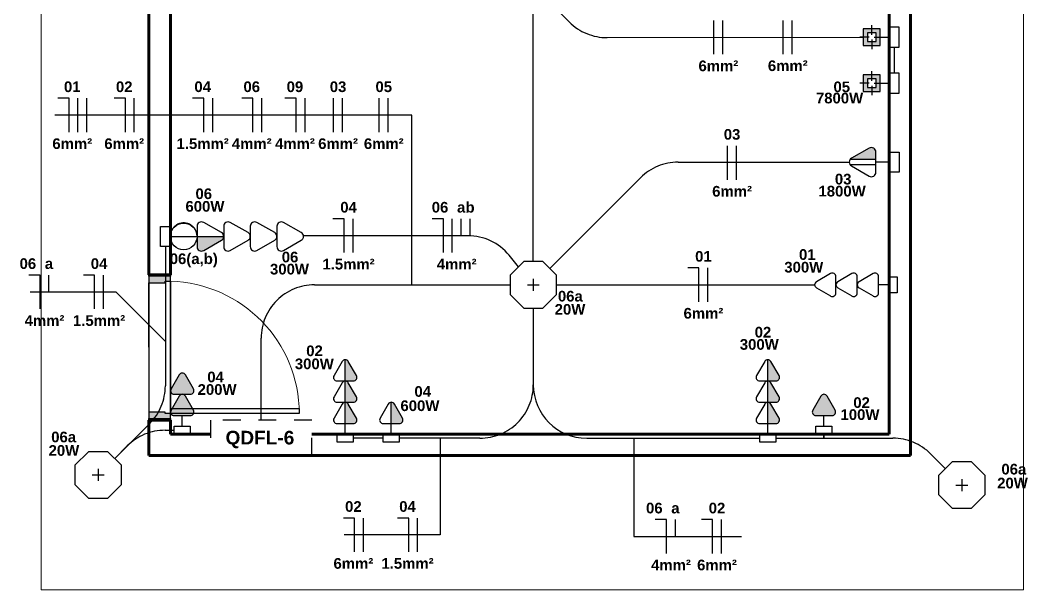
# Model space of a CAD drawing. Extents: x 1450 to 1868, y 82 to 351.
# Drawn here: x 1633.44 to 1639.1, y 118.55 to 121.75 of the extents above; entities that cross this region are included whole.
import ezdxf
from ezdxf.enums import TextEntityAlignment as Align

# ---------------------------------------------------------------- set-up
doc = ezdxf.new("R2010")
doc.units = 0
doc.header["$LTSCALE"] = 0.5
doc.linetypes.add('CONTORNO_QUADRO_T', pattern=[0.35, 0.2, -0.15])
doc.linetypes.add('ELETRODUTO_TETO', pattern=[1000, 1000, 0])
doc.layers.get('0').update_dxf_attribs({"linetype": 'CONTINUOUS'})
for name, color, linetype, lineweight in [('A-DOOR', 31, 'CONTINUOUS', 25), ('A-DOOR-FRAM', 31, 'CONTINUOUS', 9), ('A-FLOR', 192, 'CONTINUOUS', 9), ('A-WALL', 113, 'CONTINUOUS', 30)]:
    doc.layers.add(name, color=color, linetype=linetype, lineweight=lineweight)
for name, color, linetype in [('DIAGRAMAS_CONTORNO', 2, 'CONTINUOUS'), ('ELETRODUTO', 7, 'CONTINUOUS'), ('ELETRODUTO_TETO', 2, 'CONTINUOUS'), ('FIACAO', 7, 'CONTINUOUS'), ('Iluminação', 7, 'CONTINUOUS'), ('INDICACAO_BIT_FIACAO', 7, 'CONTINUOUS'), ('INDICACAO_CIRCUITO', 2, 'CONTINUOUS'), ('INDICACAO_INTERRUPTOR_FIA', 2, 'CONTINUOUS'), ('INDICACAO_POTENCIA', 1, 'CONTINUOUS'), ('INTERRUPTORES', 1, 'CONTINUOUS'), ('LINHA_DE_CHAMADA', 7, 'CONTINUOUS'), ('LUMINÁRIAS', 3, 'CONTINUOUS'), ('Texto', 1, 'CONTINUOUS'), ('TOMADAS ABNT', 10, 'CONTINUOUS')]:
    doc.layers.add(name, color=color, linetype=linetype)
doc.styles.add('Arial', font='arialbd.ttf', dxfattribs={"height": 100})

# ---------------------------------------------------------------- blocks, each defined once
blk = doc.blocks.new('*U1016', base_point=(-24251.31, 42403.9))
at = {"linetype": 'ByBlock'}
blk.add_lwpolyline([(-24251.31, 42403.9), (-24249, 42389.34)], dxfattribs=at)
blk = doc.blocks.new('*U1015', base_point=(-24446.4, 42398.39))
at = {"linetype": 'ByBlock'}
blk.add_lwpolyline([(-24446.4, 42398.39), (-24433.84, 42389.26, 0.19939), (-24411.46, 42383.91), (-24269.33, 42406.69)], format="xyb", dxfattribs=at)
blk = doc.blocks.new('*U1014', base_point=(-24419.08, 42182.35))
h = blk.add_hatch(color=256)
h.paths.add_polyline_path([(-24419.08, 42196.91), (-24423.79, 42196.91), (-24423.79, 42192.2), (-24421.52, 42192.2), (-24421.52, 42194.64), (-24419.08, 42194.64)])
h.paths.add_polyline_path([(-24414.37, 42196.91), (-24419.08, 42196.91), (-24419.08, 42194.64), (-24416.64, 42194.64), (-24416.64, 42192.2), (-24414.37, 42192.2)])
h.paths.add_polyline_path([(-24414.37, 42192.2), (-24416.64, 42192.2), (-24416.64, 42189.76), (-24419.08, 42189.76), (-24419.08, 42187.49), (-24414.37, 42187.49)])
h.paths.add_polyline_path([(-24419.08, 42189.76), (-24421.52, 42189.76), (-24421.52, 42192.2), (-24423.79, 42192.2), (-24423.79, 42187.49), (-24419.08, 42187.49)])
for p, q in [((-24419.08, 42193.56), (-24419.08, 42198.94)), ((-24420.44, 42192.2), (-24425.82, 42192.2)), ((-24419.08, 42190.84), (-24419.08, 42182.35)), ((-24417.72, 42192.2), (-24412.34, 42192.2))]:
    blk.add_line(p, q)
for points in [[(-24423.79, 42196.91), (-24423.79, 42187.49), (-24414.37, 42187.49), (-24414.37, 42196.91)], [(-24421.52, 42194.64), (-24421.52, 42189.76), (-24416.64, 42189.76), (-24416.64, 42194.64)]]:
    blk.add_lwpolyline(points, close=True)
at = {"linetype": 'Continuous', "ltscale": 0.2}
blk.add_lwpolyline([(-24413.48, 42182.35), (-24424.69, 42182.35), (-24424.69, 42176.74), (-24413.48, 42176.74)], close=True, dxfattribs=at)
blk = doc.blocks.new('*U1013', base_point=(-24375.05, 42211.87))
h = blk.add_hatch(color=256)
h.paths.add_polyline_path([(-24375.05, 42226.43), (-24379.76, 42226.43), (-24379.76, 42221.72), (-24377.49, 42221.72), (-24377.49, 42224.16), (-24375.05, 42224.16)])
h.paths.add_polyline_path([(-24370.34, 42226.43), (-24375.05, 42226.43), (-24375.05, 42224.16), (-24372.61, 42224.16), (-24372.61, 42221.72), (-24370.34, 42221.72)])
h.paths.add_polyline_path([(-24370.34, 42221.72), (-24372.61, 42221.72), (-24372.61, 42219.28), (-24375.05, 42219.28), (-24375.05, 42217.01), (-24370.34, 42217.01)])
h.paths.add_polyline_path([(-24375.05, 42219.28), (-24377.49, 42219.28), (-24377.49, 42221.72), (-24379.76, 42221.72), (-24379.76, 42217.01), (-24375.05, 42217.01)])
for p, q in [((-24375.05, 42223.08), (-24375.05, 42228.46)), ((-24376.41, 42221.72), (-24381.79, 42221.72)), ((-24375.05, 42220.36), (-24375.05, 42211.87)), ((-24373.69, 42221.72), (-24368.31, 42221.72))]:
    blk.add_line(p, q)
for points in [[(-24379.76, 42226.43), (-24379.76, 42217.01), (-24370.34, 42217.01), (-24370.34, 42226.43)], [(-24377.49, 42224.16), (-24377.49, 42219.28), (-24372.61, 42219.28), (-24372.61, 42224.16)]]:
    blk.add_lwpolyline(points, close=True)
at = {"linetype": 'Continuous', "ltscale": 0.2}
blk.add_lwpolyline([(-24369.44, 42211.87), (-24380.65, 42211.87), (-24380.65, 42206.26), (-24369.44, 42206.26)], close=True, dxfattribs=at)
blk = doc.blocks.new('*U1012', base_point=(-24423.02, 42250.74))
at = {"linetype": 'ByBlock'}
blk.add_lwpolyline([(-24423.02, 42250.74), (-24380.68, 42309.02, -0.198912), (-24361.1, 42321.01), (-24266.14, 42336.06)], format="xyb", dxfattribs=at)
blk = doc.blocks.new('*U1011', base_point=(-24308.82, 42241.4))
h = blk.add_hatch(color=256)
h.dxf.hatch_style = 1
h.paths.add_polyline_path([(-24287.62, 42239.23, 0.102393), (-24286.86, 42239.9), (-24301.32, 42239.9), (-24301.32, 42235.71, 0.575867), (-24297.58, 42233.54)])
for p, q in [((-24301.32, 42247.09), (-24301.32, 42241.4)), ((-24287.62, 42243.57), (-24297.58, 42249.26)), ((-24308.82, 42241.4), (-24301.32, 42241.4)), ((-24301.32, 42242.9), (-24286.86, 42242.9)), ((-24301.32, 42241.4), (-24301.32, 42235.71)), ((-24301.32, 42239.9), (-24286.86, 42239.9)), ((-24297.58, 42233.54), (-24287.62, 42239.23))]:
    blk.add_line(p, q)
blk.add_lwpolyline([(-24308.82, 42247), (-24308.82, 42235.8), (-24314.42, 42235.8), (-24314.42, 42247)], close=True)
for centre, start, end in [((-24298.82, 42247.09), 60.2551, 180), ((-24288.86, 42241.4), 299.7449, 60.2551), ((-24298.82, 42235.71), 180, 299.7449)]:
    blk.add_arc(centre, 2.5, start, end)
blk = doc.blocks.new('*U1010', base_point=(-17822.79, 42635.95))
at = {"linetype": 'ByBlock'}
blk.add_lwpolyline([(-17822.79, 42635.95), (-17815.7, 42643.04, -0.198912), (-17794.48, 42651.82), (-17789.33, 42651.82)], format="xyb", dxfattribs=at)
blk = doc.blocks.new('*U1009', base_point=(-17794.33, 42755.17))
at = {"linetype": 'ByBlock'}
blk.add_lwpolyline([(-17794.33, 42755.17), (-17794.33, 42676.83, -0.198912), (-17803.11, 42655.62), (-17822.79, 42635.95)], format="xyb", dxfattribs=at)
blk = doc.blocks.new('*U996', base_point=(-24621.62, 42237.45))
at = {"linetype": 'ByBlock'}
blk.add_arc((-24629.04, 42236.37), 7.5, 8.2886, 189.7114, dxfattribs=at)
blk = doc.blocks.new('*U995', base_point=(-24606.84, 42239.79))
at = {"linetype": 'ByBlock'}
blk.add_lwpolyline([(-24606.84, 42239.79), (-24606.84, 42239.79)], dxfattribs=at)
blk = doc.blocks.new('*U994', base_point=(-24440.53, 42248.91))
at = {"linetype": 'ByBlock'}
blk.add_lwpolyline([(-24440.53, 42248.91), (-24446.74, 42254.44, 0.224949), (-24471.39, 42261.67), (-24562.61, 42247.23)], format="xyb", dxfattribs=at)
blk = doc.blocks.new('*U703', base_point=(-33552.37, 38084.74))
blk.add_hatch(color=256).paths.add_polyline_path([(-33538.67, 38082.57, 0.269143), (-33537.41, 38084.74), (-33552.37, 38084.74), (-33552.37, 38079.05, 0.575867), (-33548.63, 38076.88)])
for p, q in [((-33552.37, 38090.43), (-33552.37, 38084.74)), ((-33538.67, 38086.91), (-33548.63, 38092.6)), ((-33552.37, 38084.74), (-33552.37, 38079.05)), ((-33552.37, 38084.74), (-33537.41, 38084.74)), ((-33548.63, 38076.88), (-33538.67, 38082.57))]:
    blk.add_line(p, q)
for centre, start, end in [((-33549.87, 38090.43), 60.2551, 180), ((-33539.91, 38084.74), 299.7449, 60.2551), ((-33549.87, 38079.05), 180, 299.7449)]:
    blk.add_arc(centre, 2.5, start, end)
blk = doc.blocks.new('*U827', base_point=(-30200.49, 34404.96))
blk.add_line((-30200.49, 34404.96), (-30185.49, 34404.96))
blk.add_lwpolyline([(-30200.49, 34410.57), (-30200.49, 34399.36), (-30206.1, 34399.36), (-30206.1, 34410.57)], close=True)
blk.add_circle((-30192.99, 34404.96), 7.5)
blk = doc.blocks.new('*U639', base_point=(-16728.54, 42088.76))
at = {"linetype": 'ByBlock'}
blk.add_lwpolyline([(-16728.54, 42088.76), (-16728.54, 42230.58)], dxfattribs=at)
blk = doc.blocks.new('*U638', base_point=(-16715.45, 42075.68))
at = {"linetype": 'ByBlock'}
blk.add_lwpolyline([(-16715.45, 42075.68), (-16570.43, 42075.68)], dxfattribs=at)
blk = doc.blocks.new('*U637', base_point=(-16565.2, 41991.68))
at = {"linetype": 'ByBlock'}
blk.add_lwpolyline([(-16565.2, 41991.68), (-16565.2, 41989.44), (-16526.48, 41989.44, -0.198912), (-16505.27, 41980.65), (-16497.01, 41972.39)], format="xyb", dxfattribs=at)
blk = doc.blocks.new('*U636', base_point=(-16592.29, 41989.44))
at = {"linetype": 'ByBlock'}
blk.add_lwpolyline([(-16592.29, 41989.44), (-16565.2, 41989.44), (-16565.2, 41991.68)], dxfattribs=at)
blk = doc.blocks.new('*U635', base_point=(-16728.54, 42062.59))
at = {"linetype": 'ByBlock'}
blk.add_lwpolyline([(-16728.54, 42062.59), (-16728.54, 42019.44, 0.414213), (-16698.54, 41989.44), (-16601.25, 41989.44)], format="xyb", dxfattribs=at)
blk = doc.blocks.new('*U634', base_point=(-16812.84, 41989.44))
at = {"linetype": 'ByBlock'}
blk.add_lwpolyline([(-16812.84, 41989.44), (-16829.78, 41989.44)], dxfattribs=at)
blk = doc.blocks.new('*U633', base_point=(-16728.54, 42062.59))
at = {"linetype": 'ByBlock'}
blk.add_lwpolyline([(-16728.54, 42062.59), (-16728.54, 42019.44, -0.414214), (-16758.54, 41989.44), (-16803.87, 41989.44)], format="xyb", dxfattribs=at)
blk = doc.blocks.new('*U632', base_point=(-16881.49, 41999.68))
at = {"linetype": 'ByBlock'}
blk.add_lwpolyline([(-16881.49, 41999.68), (-16881.49, 42045.68, -0.414214), (-16851.49, 42075.68), (-16741.63, 42075.68)], format="xyb", dxfattribs=at)
blk = doc.blocks.new('*U623', base_point=(-17058.49, 41736.91))
at = {"layer": 'LUMINÁRIAS'}
blk.add_lwpolyline([(-17071.58, 41742.33), (-17071.58, 41731.49), (-17063.91, 41723.82), (-17053.07, 41723.82), (-17045.4, 41731.49), (-17045.4, 41742.33), (-17053.07, 41750), (-17063.91, 41750)], close=True, dxfattribs=at)
for points in [[(-17061.85, 41736.91), (-17055.12, 41736.91)], [(-17058.49, 41740.28), (-17058.49, 41733.55)]]:
    blk.add_lwpolyline(points, dxfattribs=at)
blk = doc.blocks.new('*U622', base_point=(-16929.06, 41603.04))
at = {"layer": 'LUMINÁRIAS'}
blk.add_lwpolyline([(-16942.15, 41608.46), (-16942.15, 41597.62), (-16934.48, 41589.95), (-16923.63, 41589.95), (-16915.97, 41597.62), (-16915.97, 41608.46), (-16923.63, 41616.13), (-16934.48, 41616.13)], close=True, dxfattribs=at)
for points in [[(-16929.06, 41606.4), (-16929.06, 41599.67)], [(-16932.42, 41603.04), (-16925.69, 41603.04)]]:
    blk.add_lwpolyline(points, dxfattribs=at)
blk = doc.blocks.new('*U621', base_point=(-17273.57, 41586.54))
at = {"layer": 'LUMINÁRIAS'}
blk.add_lwpolyline([(-17286.66, 41591.96), (-17286.66, 41581.12), (-17279, 41573.45), (-17268.15, 41573.45), (-17260.48, 41581.12), (-17260.48, 41591.96), (-17268.15, 41599.63), (-17279, 41599.63)], close=True, dxfattribs=at)
for points in [[(-17273.57, 41589.91), (-17273.57, 41583.18)], [(-17276.94, 41586.54), (-17270.21, 41586.54)]]:
    blk.add_lwpolyline(points, dxfattribs=at)
blk = doc.blocks.new('*U602', base_point=(-24598.4, 42037.64))
blk.add_hatch(color=256).paths.add_polyline_path([(-24577.2, 42035.47, 0.269143), (-24575.94, 42037.64), (-24590.9, 42037.64), (-24590.9, 42031.95, 0.575867), (-24587.16, 42029.78)])
for p, q in [((-24590.9, 42043.34), (-24590.9, 42037.64)), ((-24577.2, 42039.81), (-24587.16, 42045.51)), ((-24598.4, 42037.64), (-24590.9, 42037.64)), ((-24590.9, 42037.64), (-24590.9, 42031.95)), ((-24590.9, 42037.64), (-24575.94, 42037.64)), ((-24587.16, 42029.78), (-24577.2, 42035.47))]:
    blk.add_line(p, q)
blk.add_lwpolyline([(-24598.4, 42043.25), (-24598.4, 42032.04), (-24604, 42032.04), (-24604, 42043.25)], close=True)
for centre, start, end in [((-24588.4, 42043.34), 60.25512, 180), ((-24578.44, 42037.64), 299.74488, 60.25512), ((-24588.4, 42031.95), 180, 299.74488)]:
    blk.add_arc(centre, 2.5, start, end)
blk = doc.blocks.new('*U543', base_point=(-24723.5, 42116.52))
for p, q in [((-24723.5, 42122.21), (-24723.5, 42116.52)), ((-24709.8, 42118.69), (-24719.76, 42124.38)), ((-24708.54, 42122.21), (-24708.54, 42116.52)), ((-24694.84, 42118.69), (-24704.8, 42124.38)), ((-24693.58, 42122.21), (-24693.58, 42116.52)), ((-24679.88, 42118.69), (-24689.84, 42124.38)), ((-24723.5, 42116.52), (-24723.5, 42110.83)), ((-24708.54, 42116.52), (-24708.54, 42110.83)), ((-24693.58, 42116.52), (-24693.58, 42110.83)), ((-24719.76, 42108.65), (-24709.8, 42114.35)), ((-24704.8, 42108.65), (-24694.84, 42114.35)), ((-24689.84, 42108.65), (-24679.88, 42114.35))]:
    blk.add_line(p, q)
for centre, start, end in [((-24721, 42122.21), 60.2551, 180), ((-24706.04, 42122.21), 60.2551, 180), ((-24691.08, 42122.21), 60.2551, 180), ((-24711.04, 42116.52), 299.7449, 60.2551), ((-24696.08, 42116.52), 299.7449, 60.2551), ((-24681.12, 42116.52), 299.7449, 60.2551), ((-24721, 42110.83), 180, 299.7449), ((-24706.04, 42110.83), 180, 299.7449), ((-24691.08, 42110.83), 180, 299.7449)]:
    blk.add_arc(centre, 2.5, start, end)
blk = doc.blocks.new('*U234', base_point=(-35447.33, 24923.61))
for p, q in [((-35449.5, 24974.73), (-35455.19, 24964.77)), ((-35439.46, 24964.77), (-35445.16, 24974.73)), ((-35453.02, 24961.03), (-35447.33, 24961.03)), ((-35447.33, 24961.03), (-35441.63, 24961.03)), ((-35449.5, 24959.77), (-35455.19, 24949.81)), ((-35439.46, 24949.81), (-35445.16, 24959.77)), ((-35453.02, 24946.07), (-35447.33, 24946.07)), ((-35447.33, 24946.07), (-35441.63, 24946.07)), ((-35449.5, 24944.81), (-35455.19, 24934.85)), ((-35439.46, 24934.85), (-35445.16, 24944.81)), ((-35453.02, 24931.11), (-35447.33, 24931.11)), ((-35447.33, 24923.61), (-35447.33, 24931.11)), ((-35447.33, 24931.11), (-35441.63, 24931.11))]:
    blk.add_line(p, q)
blk.add_lwpolyline([(-35452.93, 24923.61), (-35441.72, 24923.61), (-35441.72, 24918.01), (-35452.93, 24918.01)], close=True)
for centre, start, end in [((-35447.33, 24973.49), 29.74488, 150.25512), ((-35453.02, 24963.53), 150.25512, 270), ((-35447.33, 24958.53), 29.74488, 150.25512), ((-35441.63, 24963.53), 270, 29.74488), ((-35453.02, 24948.57), 150.25512, 270), ((-35447.33, 24943.57), 29.74488, 150.25512), ((-35441.63, 24948.57), 270, 29.74488), ((-35453.02, 24933.61), 150.25512, 270), ((-35441.63, 24933.61), 270, 29.74488)]:
    blk.add_arc(centre, 2.5, start, end)
blk = doc.blocks.new('*U233', base_point=(-35337.11, 24998.67))
blk.add_hatch(color=256).paths.add_polyline_path([(-35334.94, 25019.88, 0.580323), (-35339.28, 25019.88), (-35344.98, 25009.91, 0.575867), (-35342.81, 25006.17), (-35337.11, 25006.17), (-35331.42, 25006.17, 0.575867), (-35329.25, 25009.91)])
for p, q in [((-35339.28, 25019.88), (-35344.98, 25009.91)), ((-35329.25, 25009.91), (-35334.94, 25019.88)), ((-35342.81, 25006.17), (-35337.11, 25006.17)), ((-35337.11, 24998.67), (-35337.11, 25006.17)), ((-35337.11, 25006.17), (-35331.42, 25006.17))]:
    blk.add_line(p, q)
blk.add_lwpolyline([(-35342.72, 24998.67), (-35331.51, 24998.67), (-35331.51, 24993.07), (-35342.72, 24993.07)], close=True)
for centre, start, end in [((-35337.11, 25018.63), 29.74488, 150.25512), ((-35342.81, 25008.67), 150.25512, 270), ((-35331.42, 25008.67), 270, 29.74488)]:
    blk.add_arc(centre, 2.5, start, end)
blk = doc.blocks.new('*U232', base_point=(-35202.63, 25124.63))
for points in [[(-35200.46, 25175.75, 0.269143), (-35202.63, 25177.01), (-35202.63, 25162.05), (-35196.93, 25162.05, 0.575867), (-35194.76, 25165.79)], [(-35200.46, 25160.79, 0.269143), (-35202.63, 25162.05), (-35202.63, 25147.09), (-35196.93, 25147.09, 0.575867), (-35194.76, 25150.83)], [(-35200.46, 25145.83, 0.269143), (-35202.63, 25147.09), (-35202.63, 25132.13), (-35196.93, 25132.13, 0.575867), (-35194.76, 25135.87)]]:
    blk.add_hatch(color=256).paths.add_polyline_path(points)
for p, q in [((-35204.8, 25175.75), (-35210.49, 25165.79)), ((-35202.63, 25162.05), (-35202.63, 25177.01)), ((-35194.76, 25165.79), (-35200.46, 25175.75)), ((-35204.8, 25160.79), (-35210.49, 25150.83)), ((-35208.32, 25162.05), (-35202.63, 25162.05)), ((-35202.63, 25147.09), (-35202.63, 25162.05)), ((-35202.63, 25162.05), (-35196.93, 25162.05)), ((-35194.76, 25150.83), (-35200.46, 25160.79)), ((-35204.8, 25145.83), (-35210.49, 25135.87)), ((-35208.32, 25147.09), (-35202.63, 25147.09)), ((-35202.63, 25132.13), (-35202.63, 25147.09)), ((-35202.63, 25147.09), (-35196.93, 25147.09)), ((-35194.76, 25135.87), (-35200.46, 25145.83)), ((-35208.32, 25132.13), (-35202.63, 25132.13)), ((-35202.63, 25124.63), (-35202.63, 25132.13)), ((-35202.63, 25132.13), (-35196.93, 25132.13))]:
    blk.add_line(p, q)
blk.add_lwpolyline([(-35208.23, 25124.63), (-35197.02, 25124.63), (-35197.02, 25119.03), (-35208.23, 25119.03)], close=True)
for centre, start, end in [((-35202.63, 25174.51), 29.74488, 150.25512), ((-35208.32, 25164.55), 150.25512, 270), ((-35196.93, 25164.55), 270, 29.74488), ((-35202.63, 25159.55), 29.74488, 150.25512), ((-35208.32, 25149.59), 150.25512, 270), ((-35202.63, 25144.59), 29.74488, 150.25512), ((-35196.93, 25149.59), 270, 29.74488), ((-35208.32, 25134.63), 150.25512, 270), ((-35196.93, 25134.63), 270, 29.74488)]:
    blk.add_arc(centre, 2.5, start, end)
blk = doc.blocks.new('*U231', base_point=(-35659.01, 24978.28))
for points in [[(-35656.84, 25029.4, 0.269143), (-35659.01, 25030.66), (-35659.01, 25015.7), (-35653.31, 25015.7, 0.575867), (-35651.14, 25019.44)], [(-35656.84, 25014.44, 0.269143), (-35659.01, 25015.7), (-35659.01, 25000.74), (-35653.31, 25000.74, 0.575867), (-35651.14, 25004.48)], [(-35656.84, 24999.48, 0.269143), (-35659.01, 25000.74), (-35659.01, 24985.78), (-35653.31, 24985.78, 0.575867), (-35651.14, 24989.52)]]:
    blk.add_hatch(color=256).paths.add_polyline_path(points)
for p, q in [((-35661.18, 25029.4), (-35666.87, 25019.44)), ((-35659.01, 25015.7), (-35659.01, 25030.66)), ((-35651.14, 25019.44), (-35656.84, 25029.4)), ((-35661.18, 25014.44), (-35666.87, 25004.48)), ((-35664.7, 25015.7), (-35659.01, 25015.7)), ((-35659.01, 25000.74), (-35659.01, 25015.7)), ((-35659.01, 25015.7), (-35653.31, 25015.7)), ((-35651.14, 25004.48), (-35656.84, 25014.44)), ((-35661.18, 24999.48), (-35666.87, 24989.52)), ((-35664.7, 25000.74), (-35659.01, 25000.74)), ((-35659.01, 24985.78), (-35659.01, 25000.74)), ((-35659.01, 25000.74), (-35653.31, 25000.74)), ((-35651.14, 24989.52), (-35656.84, 24999.48)), ((-35664.7, 24985.78), (-35659.01, 24985.78)), ((-35659.01, 24978.28), (-35659.01, 24985.78)), ((-35659.01, 24985.78), (-35653.31, 24985.78))]:
    blk.add_line(p, q)
blk.add_lwpolyline([(-35664.61, 24978.28), (-35653.4, 24978.28), (-35653.4, 24972.68), (-35664.61, 24972.68)], close=True)
for centre, start, end in [((-35659.01, 25028.16), 29.74488, 150.25512), ((-35664.7, 25018.2), 150.25512, 270), ((-35653.31, 25018.2), 270, 29.74488), ((-35659.01, 25013.2), 29.74488, 150.25512), ((-35664.7, 25003.24), 150.25512, 270), ((-35653.31, 25003.24), 270, 29.74488), ((-35659.01, 24998.24), 29.74488, 150.25512), ((-35664.7, 24988.28), 150.25512, 270), ((-35653.31, 24988.28), 270, 29.74488)]:
    blk.add_arc(centre, 2.5, start, end)
blk = doc.blocks.new('*U230', base_point=(-35731.38, 24982.34))
for points in [[(-35729.21, 25018.51, 0.580323), (-35733.55, 25018.51), (-35739.25, 25008.54, 0.575867), (-35737.08, 25004.8), (-35731.38, 25004.8), (-35725.69, 25004.8, 0.575867), (-35723.52, 25008.54)], [(-35729.21, 25003.54, 0.580323), (-35733.55, 25003.54), (-35739.25, 24993.58, 0.575867), (-35737.08, 24989.84), (-35731.38, 24989.84), (-35725.69, 24989.84, 0.575867), (-35723.52, 24993.58)]]:
    blk.add_hatch(color=256).paths.add_polyline_path(points)
for p, q in [((-35733.55, 25018.51), (-35739.25, 25008.54)), ((-35723.52, 25008.54), (-35729.21, 25018.51)), ((-35733.55, 25003.54), (-35739.25, 24993.58)), ((-35737.08, 25004.8), (-35731.38, 25004.8)), ((-35731.38, 25004.8), (-35725.69, 25004.8)), ((-35723.52, 24993.58), (-35729.21, 25003.54)), ((-35737.08, 24989.84), (-35731.38, 24989.84)), ((-35731.38, 24982.34), (-35731.38, 24989.84)), ((-35731.38, 24989.84), (-35725.69, 24989.84))]:
    blk.add_line(p, q)
blk.add_lwpolyline([(-35736.99, 24982.34), (-35725.78, 24982.34), (-35725.78, 24976.74), (-35736.99, 24976.74)], close=True)
for centre, start, end in [((-35731.38, 25017.27), 29.74488, 150.25512), ((-35737.08, 25007.3), 150.25512, 270), ((-35731.38, 25002.3), 29.74488, 150.25512), ((-35725.69, 25007.3), 270, 29.74488), ((-35737.08, 24992.34), 150.25512, 270), ((-35725.69, 24992.34), 270, 29.74488)]:
    blk.add_arc(centre, 2.5, start, end)
blk = doc.blocks.new('Porta Simples de Abrir - 90x210cm - Aduela de Madeira-3450875-Planta Baixa')
at = {"layer": 'A-DOOR-FRAM', "lineweight": 25}
h = blk.add_hatch(color=256, dxfattribs=at)
h.paths.add_polyline_path([(-500, 75), (-500, -75), (-455, -75), (-455, 38), (-465, 38), (-465, 75), (-490.2, 75)], flags=0)
h.paths.add_polyline_path([(455, 38), (455, -75), (500, -75), (500, 75), (465, 75), (465, 38)], flags=0)
at = {"layer": 'A-DOOR'}
for p, q in [((430, 75), (430, 981)), ((430, 981), (465, 981)), ((465, 981), (465, 75)), ((465, 75), (-465, 75)), ((465, 75), (430, 75)), ((-455, -75), (455, -75))]:
    blk.add_line(p, q, dxfattribs=at)
at = {"layer": 'A-DOOR', "lineweight": 9}
blk.add_arc((465, 50.9), 930.1, 90, 178.51817, dxfattribs=at)
at = {"layer": 'A-DOOR-FRAM'}
for p, q in [((-500, 75), (-500, -75)), ((500, -75), (500, 75))]:
    blk.add_line(p, q, dxfattribs=at)
at = {"layer": 'A-DOOR-FRAM', "lineweight": 25}
for p, q in [((-465, 75), (-500, 75)), ((-500, 75), (-500, -75)), ((-465, 38), (-465, 75)), ((500, 75), (465, 75)), ((465, 75), (465, 38)), ((500, -75), (500, 75)), ((-455, 38), (-465, 38)), ((-455, -75), (-455, 38)), ((465, 38), (455, 38)), ((455, 38), (455, -75)), ((-500, -75), (-455, -75)), ((455, -75), (500, -75))]:
    blk.add_line(p, q, dxfattribs=at)
blk = doc.blocks.new('Casa da Praia')
at = {"layer": 'A-WALL', "lineweight": 70}
for p, q in [((-503.81, 445.05), (-438.61, 33.39)), ((0, 0), (-64.82, 409.29)), ((-426.76, 35.27), (-476.57, 349.74)), ((-66.29, 341.83), (-13.73, 9.97)), ((-438.61, 33.39), (-426.76, 35.27)), ((-13.73, 9.97), (-334.19, -40.78)), ((-422.72, -66.95), (0, 0)), ((-413.99, -45.32), (-425.85, -47.2)), ((-425.85, -47.2), (-422.72, -66.95)), ((-412.74, -53.22), (-413.99, -45.32)), ((-390.49, -49.7), (-412.74, -53.22))]:
    blk.add_line(p, q, dxfattribs=at)
at = {"layer": 'A-WALL'}
for p, q in [((-426.76, 35.27), (-426.63, 34.48)), ((-438.49, 32.6), (-438.61, 33.39)), ((-426.53, -42.85), (-437.92, 29.05)), ((-426.2, 31.72), (-414.56, -41.77)), ((-414.12, -44.53), (-413.99, -45.32)), ((-425.85, -47.2), (-425.97, -46.41))]:
    blk.add_line(p, q, dxfattribs=at)
at = {"layer": 'A-WALL', "lineweight": 9}
blk.add_line((-0.25, 1.58), (-0.33, 1.57), dxfattribs=at)
blk = doc.blocks.new('*U1706', base_point=(608.67, 153.293))
for p, q in [((608.67, 153.483), (608.544, 153.483)), ((608.67, 153.103), (608.67, 153.483))]:
    blk.add_line(p, q)
blk = doc.blocks.new('*U1703', base_point=(576.818, 148.746))
blk.add_line((576.818, 148.556), (576.818, 148.936))
blk = doc.blocks.new('*U1738', base_point=(1638.029, 118.8609))
at = {"xscale": 0.5, "yscale": 0.5, "zscale": 0.5}
for name, p in [('*U1706', (1638.0357, 118.8609)), ('*U1703', (1638.0857, 118.8609))]:
    blk.add_blockref(name, p, dxfattribs=at)
blk = doc.blocks.new('*U1739', base_point=(1638.519, 118.8609))
at = {"xscale": 0.5, "yscale": 0.5, "zscale": 0.5}
for name, p in [('*U1706', (1638.5257, 118.8609)), ('*U1703', (1638.5757, 118.8609))]:
    blk.add_blockref(name, p, dxfattribs=at)
blk = doc.blocks.new('*U1740', base_point=(1639.3877, 119.9179))
at = {"xscale": 0.4999999999999999, "yscale": 0.4999999999999999, "zscale": 0.4999999999999999}
for name, p in [('*U1706', (1639.3627, 119.9179)), ('*U1703', (1639.4127, 119.9179))]:
    blk.add_blockref(name, p, dxfattribs=at)
blk = doc.blocks.new('*U1708', base_point=(665.55, 144.199))
blk.add_line((665.55, 144.199), (665.55, 144.389))
blk = doc.blocks.new('*U1741', base_point=(1639.3877, 119.7805))
at = {"xscale": 0.4999999999999999, "yscale": 0.4999999999999999, "zscale": 0.4999999999999999}
for name, p in [('*U1706', (1639.3627, 119.7805)), ('*U1708', (1639.4127, 119.7805))]:
    blk.add_blockref(name, p, dxfattribs=at)
blk = doc.blocks.new('*U1742', base_point=(1640.3437, 120.2671))
at = {"xscale": 0.5, "yscale": 0.5, "zscale": 0.5}
for name, p in [('*U1706', (1640.3187, 120.2671)), ('*U1703', (1640.3687, 120.2671))]:
    blk.add_blockref(name, p, dxfattribs=at)
blk = doc.blocks.new('*U1743', base_point=(1639.7367, 120.616))
at = {"xscale": 0.5, "yscale": 0.5, "zscale": 0.5}
for p in [(1639.7117, 120.616), (1639.7617, 120.616)]:
    blk.add_blockref('*U1703', p, dxfattribs=at)
blk = doc.blocks.new('*U1744', base_point=(1640.4275, 121.658))
at = {"xscale": 0.5, "yscale": 0.5, "zscale": 0.5}
for p in [(1640.4025, 121.658), (1640.4525, 121.658)]:
    blk.add_blockref('*U1703', p, dxfattribs=at)
blk = doc.blocks.new('*U1745', base_point=(1640.8175, 121.6587))
at = {"xscale": 0.5, "yscale": 0.5, "zscale": 0.5}
for p in [(1640.7925, 121.6587), (1640.8425, 121.6587)]:
    blk.add_blockref('*U1703', p, dxfattribs=at)
blk = doc.blocks.new('*U1748', base_point=(1637.3199, 120.0888))
at = {"xscale": 0.4999999999999998, "yscale": 0.4999999999999998, "zscale": 0.4999999999999998}
for name, p in [('*U1706', (1637.2949, 120.0888)), ('*U1703', (1637.3449, 120.0888))]:
    blk.add_blockref(name, p, dxfattribs=at)
blk = doc.blocks.new('*U1749', base_point=(1637.3199, 119.8504))
at = {"xscale": 0.4999999999999998, "yscale": 0.4999999999999998, "zscale": 0.4999999999999998}
for name, p in [('*U1706', (1637.2949, 119.8504)), ('*U1708', (1637.3449, 119.8504))]:
    blk.add_blockref(name, p, dxfattribs=at)
blk = doc.blocks.new('*U1750', base_point=(1638.5011, 120.5432))
at = {"xscale": 0.5, "yscale": 0.5, "zscale": 0.5}
for name, p in [('*U1706', (1638.4761, 120.5432)), ('*U1703', (1638.5261, 120.5432))]:
    blk.add_blockref(name, p, dxfattribs=at)
blk = doc.blocks.new('*U1751', base_point=(1638.7903, 120.5432))
at = {"xscale": 0.5, "yscale": 0.5, "zscale": 0.5}
for name, p in [('*U1706', (1638.7153, 120.5432)), ('*U1703', (1638.7653, 120.5432)), ('*U1708', (1638.8153, 120.5432)), ('*U1708', (1638.8653, 120.5432))]:
    blk.add_blockref(name, p, dxfattribs=at)
blk = doc.blocks.new('*U1752', base_point=(1635.9195, 121.2206))
at = {"xscale": 0.5, "yscale": 0.5, "zscale": 0.5}
for name, p in [('*U1706', (1635.9012, 121.2206)), ('*U1703', (1635.9512, 121.2206)), ('*U1703', (1636.0012, 121.2206))]:
    blk.add_blockref(name, p, dxfattribs=at)
blk = doc.blocks.new('*U1753', base_point=(1636.3095, 121.2206))
at = {"xscale": 0.5, "yscale": 0.5, "zscale": 0.5}
for name, p in [('*U1706', (1636.3162, 121.2206)), ('*U1703', (1636.3662, 121.2206))]:
    blk.add_blockref(name, p, dxfattribs=at)
blk = doc.blocks.new('*U1754', base_point=(1636.7995, 121.2206))
at = {"xscale": 0.5, "yscale": 0.5, "zscale": 0.5}
for name, p in [('*U1706', (1636.8062, 121.2206)), ('*U1703', (1636.8562, 121.2206))]:
    blk.add_blockref(name, p, dxfattribs=at)
blk = doc.blocks.new('*U1755', base_point=(1637.2895, 121.2206))
at = {"xscale": 0.5, "yscale": 0.5, "zscale": 0.5}
for name, p in [('*U1706', (1637.2962, 121.2206)), ('*U1703', (1637.3462, 121.2206))]:
    blk.add_blockref(name, p, dxfattribs=at)
blk = doc.blocks.new('*U1756', base_point=(1637.6795, 121.2206))
at = {"xscale": 0.5, "yscale": 0.5, "zscale": 0.5}
for name, p in [('*U1706', (1637.6862, 121.2206)), ('*U1703', (1637.7362, 121.2206))]:
    blk.add_blockref(name, p, dxfattribs=at)
blk = doc.blocks.new('*U1757', base_point=(1638.0695, 121.2206))
at = {"xscale": 0.5, "yscale": 0.5, "zscale": 0.5}
for p in [(1638.0445, 121.2206), (1638.0945, 121.2206)]:
    blk.add_blockref('*U1703', p, dxfattribs=at)
blk = doc.blocks.new('*U1758', base_point=(1638.4595, 121.2206))
at = {"xscale": 0.5, "yscale": 0.5, "zscale": 0.5}
for p in [(1638.4345, 121.2206), (1638.4845, 121.2206)]:
    blk.add_blockref('*U1703', p, dxfattribs=at)

msp = doc.modelspace()

# ---------------------------------------------------------------- linework, layer by layer
at = {"layer": 'A-FLOR'}
for p, q in [((1633.5566, 130.8719), (1633.5566, 118.5523)), ((1639.0756, 118.5523), (1639.0756, 130.7756)), ((1633.5566, 118.5523), (1639.0756, 118.5523))]:
    msp.add_line(p, q, dxfattribs=at)
at = {"layer": 'DIAGRAMAS_CONTORNO', "linetype": 'CONTORNO_QUADRO_T'}
msp.add_lwpolyline([(1635.0769, 119.3071), (1635.0769, 119.5071), (1634.5069, 119.5071), (1634.5069, 119.3071)], close=True, dxfattribs=at)
at = {"layer": 'LINHA_DE_CHAMADA'}
for points in [[(1635.6382, 120.267), (1635.6382, 121.2206), (1633.6319, 121.2206)], [(1634.2536, 119.9492), (1633.9765, 120.2263), (1633.4932, 120.2263)], [(1635.7978, 119.4047), (1635.7978, 118.8609), (1635.2578, 118.8609)], [(1636.8866, 119.4047), (1636.8866, 118.8521), (1637.4913, 118.8521)]]:
    msp.add_lwpolyline(points, dxfattribs=at)

# ---------------------------------------------------------------- block references
at = {"layer": 'A-DOOR', "xscale": 0.0007999752940811875, "yscale": 0.0007999752940811875, "zscale": 0.0007999752940811875, "rotation": 269.9999999999771}
msp.add_blockref('Porta Simples de Abrir - 90x210cm - Aduela de Madeira-3450875-Planta Baixa', (1634.2216, 119.9151), dxfattribs=at)
at = {"layer": 'A-WALL', "xscale": 0.01000000108748102, "yscale": 0.01000000108748102, "zscale": 0.01000000108748102, "rotation": 350.9999999999926}
msp.add_blockref('Casa da Praia', (1638.4415, 119.3071), dxfattribs=at)
at = {"layer": 'ELETRODUTO', "linetype": 'ELETRODUTO_TETO', "xscale": 0.01000000108748102, "yscale": 0.01000000108748102, "zscale": 0.01000000108748102, "rotation": 350.9999999999926}
msp.add_blockref('*U995', (1634.5813, 120.539), dxfattribs=at)
at = {"layer": 'ELETRODUTO_TETO', "linetype": 'ELETRODUTO_TETO', "xscale": 0.01000000108748102, "yscale": 0.01000000108748102, "zscale": 0.01000000108748102, "rotation": 350.9999999999926}
for name, p in [('*U1015', (1636.414, 121.8544)), ('*U1016', (1638.3495, 121.6037)), ('*U1012', (1636.414, 120.3596)), ('*U994', (1636.2381, 120.3689))]:
    msp.add_blockref(name, p, dxfattribs=at)
at = {"layer": 'ELETRODUTO_TETO', "linetype": 'ELETRODUTO_TETO', "xscale": 0.01000000108748102, "yscale": 0.01000000108748102, "zscale": 0.01000000108748102}
for name, p in [('*U639', (1636.3214, 120.3979)), ('*U1009', (1634.2536, 120.483)), ('*U632', (1634.7919, 119.5071)), ('*U638', (1636.4523, 120.2671)), ('*U633', (1636.3214, 120.1362)), ('*U635', (1636.3214, 120.1362)), ('*U1010', (1633.969, 119.2907)), ('*U634', (1635.4784, 119.4047)), ('*U636', (1637.6839, 119.4047)), ('*U637', (1637.9548, 119.4271))]:
    msp.add_blockref(name, p, dxfattribs=at)
at = {"layer": 'FIACAO'}
for name, p, rotation in [('*U1744', (1637.3612, 121.658), 0.105339528438783), ('*U1745', (1637.7512, 121.6587), 0.105339528438783), ('*U1743', (1637.4383, 120.953), 359.9967191389558), ('*U1750', (1635.2831, 120.5432), 359.9999999620844), ('*U1751', (1635.8908, 120.5432), 359.9999999620844)]:
    msp.add_blockref(name, p, dxfattribs=dict(at, rotation=rotation))
for name, p in [('*U1752', (1633.7304, 121.2206)), ('*U1753', (1634.0223, 121.2206)), ('*U1754', (1634.4632, 121.2206)), ('*U1755', (1634.7391, 121.2206)), ('*U1756', (1634.9817, 121.2206)), ('*U1757', (1635.2242, 121.2206)), ('*U1758', (1635.481, 121.2206)), ('*U1742', (1637.2774, 120.2671)), ('*U1749', (1633.5745, 120.2263)), ('*U1748', (1633.881, 120.2263)), ('*U1738', (1635.3102, 118.8609)), ('*U1739', (1635.6144, 118.8609)), ('*U1741', (1637.0949, 118.8521)), ('*U1740', (1637.3536, 118.8521))]:
    msp.add_blockref(name, p, dxfattribs=at)
at = {"layer": 'Iluminação', "xscale": 0.01000000108748102, "yscale": 0.01000000108748102, "zscale": 0.01000000108748102}
for name, p in [('*U623', (1636.3214, 120.2671)), ('*U621', (1633.8765, 119.1982)), ('*U622', (1638.7293, 119.1417))]:
    msp.add_blockref(name, p, dxfattribs=at)
at = {"layer": 'INTERRUPTORES', "xscale": 0.01000000108748102, "yscale": 0.01000000108748102, "zscale": 0.01000000108748102}
msp.add_blockref('*U827', (1634.2816, 120.539), dxfattribs=at)
at = {"layer": 'TOMADAS ABNT'}
for name, p, xscale, yscale, zscale, rotation in [('*U1013', (1638.3215, 121.6597), 0.01000000108748103, 0.01000000108748103, 0.01000000108748103, 89.99999999958233), ('*U1014', (1638.3215, 121.4002), 0.01000000108748102, 0.01000000108748102, 0.01000000108748102, 89.99999999993052), ('*U1011', (1638.3215, 120.9568), 0.01000000108748102, 0.01000000108748102, 0.01000000108748102, 179.9999999998745), ('*U234', (1638.3215, 120.2671), 0.007999752940802692, 0.007999752940802692, 0.007999752940802692, 89.99999999984789), ('*U602', (1635.5233, 119.4271), 0.007999730799724318, 0.007999730799724318, 0.007999730799724318, 89.99999999997046)]:
    msp.add_blockref(name, p, dxfattribs=dict(at, xscale=xscale, yscale=yscale, zscale=zscale, rotation=rotation))
at = {"layer": 'TOMADAS ABNT', "linetype": 'ELETRODUTO_TETO', "xscale": 0.01000000108748102, "yscale": 0.01000000108748102, "zscale": 0.01000000108748102, "rotation": 350.9999999999926}
msp.add_blockref('*U996', (1634.4316, 120.539), dxfattribs=at)
at = {"layer": 'TOMADAS ABNT'}
for name, p, xscale, yscale, zscale in [('*U703', (1634.4316, 120.539), 0.01000000108748102, 0.01000000108748102, 0.01000000108748102), ('*U543', (1634.5813, 120.539), 0.01000000108748102, 0.01000000108748102, 0.01000000108748102), ('*U231', (1635.2642, 119.4271), 0.007999752940802698, 0.007999752940802698, 0.007999752940802698), ('*U232', (1637.6391, 119.4271), 0.0079997529408027, 0.0079997529408027, 0.0079997529408027), ('*U230', (1634.3485, 119.4719), 0.007999752940802702, 0.007999752940802702, 0.007999752940802702), ('*U233', (1637.9548, 119.4719), 0.007999730799310602, 0.007999730799310602, 0.007999730799310602)]:
    msp.add_blockref(name, p, dxfattribs=dict(at, xscale=xscale, yscale=yscale, zscale=zscale))

# ---------------------------------------------------------------- texts
at = {"layer": 'INDICACAO_BIT_FIACAO', "style": 'Arial'}
for s, p in [('6mm²', (1637.3614, 121.528)), ('6mm²', (1637.7514, 121.5287)), ('6mm²', (1633.7304, 121.0906)), ('6mm²', (1634.0223, 121.0906)), ('1.5mm²', (1634.4632, 121.0906)), ('4mm²', (1634.7391, 121.0906)), ('4mm²', (1634.9817, 121.0906)), ('6mm²', (1635.2242, 121.0906)), ('6mm²', (1635.481, 121.0906)), ('6mm²', (1637.4383, 120.823)), ('1.5mm²', (1635.2831, 120.4132)), ('4mm²', (1635.8908, 120.4132)), ('6mm²', (1637.2774, 120.1371)), ('4mm²', (1633.5745, 120.0963)), ('1.5mm²', (1633.881, 120.0963)), ('6mm²', (1635.3102, 118.7309)), ('1.5mm²', (1635.6144, 118.7309)), ('4mm²', (1637.0949, 118.7221)), ('6mm²', (1637.3536, 118.7221))]:
    msp.add_text(s, height=0.06, dxfattribs=at).set_placement(p, align=Align.TOP_CENTER)
at = {"layer": 'INDICACAO_CIRCUITO', "style": 'Arial'}
for s, p in [('01', (1633.7304, 121.3506)), ('02', (1634.0223, 121.3506)), ('04', (1634.4632, 121.3506)), ('06', (1634.7391, 121.3506)), ('09', (1634.9817, 121.3506)), ('03', (1635.2242, 121.3506)), ('05', (1635.481, 121.3506)), ('03', (1637.4383, 121.083)), ('04', (1635.2831, 120.6732)), ('06', (1635.7972, 120.6732)), ('01', (1637.2774, 120.3971)), ('06', (1633.4809, 120.3563)), ('04', (1633.881, 120.3563)), ('02', (1635.3102, 118.9909)), ('04', (1635.6144, 118.9909)), ('06', (1637.0013, 118.9821)), ('02', (1637.3536, 118.9821))]:
    msp.add_text(s, height=0.06, dxfattribs=at).set_placement(p, align=Align.CENTER)
for s, p in [('05', (1638.0082, 121.3499)), ('03', (1638.016, 120.8312)), ('06', (1634.4229, 120.7491)), ('06', (1634.9077, 120.3933)), ('01', (1637.8144, 120.4074)), ('06(a,b)', (1634.2782, 120.3837)), ('06a', (1636.4595, 120.1732)), ('02', (1637.5654, 119.9709)), ('02', (1635.0452, 119.866)), ('04', (1634.4892, 119.719)), ('04', (1635.6532, 119.6374)), ('02', (1638.1196, 119.575)), ('06a', (1633.6121, 119.3817)), ('06a', (1638.9519, 119.2008))]:
    msp.add_text(s, height=0.06, dxfattribs=at).set_placement(p)
at = {"layer": 'INDICACAO_INTERRUPTOR_FIA', "style": 'Arial'}
for s, p in [('b', (1635.9658, 120.6732)), ('a', (1635.9158, 120.6732)), ('a', (1633.5995, 120.3563)), ('a', (1637.1199, 118.9821))]:
    msp.add_text(s, height=0.06, dxfattribs=at).set_placement(p, align=Align.CENTER)
at = {"layer": 'INDICACAO_POTENCIA', "style": 'Arial'}
for s, p in [('7800W', (1637.9096, 121.2869)), ('1800W', (1637.9239, 120.7636)), ('600W', (1634.3665, 120.6781)), ('300W', (1637.7318, 120.3362)), ('300W', (1634.8416, 120.3252)), ('20W', (1636.4413, 120.0992)), ('300W', (1637.4818, 119.902)), ('300W', (1634.9813, 119.7928)), ('200W', (1634.4348, 119.6486)), ('600W', (1635.5747, 119.5573)), ('100W', (1638.0478, 119.5075)), ('20W', (1633.5973, 119.3059)), ('20W', (1638.9282, 119.1225))]:
    msp.add_text(s, height=0.06, dxfattribs=at).set_placement(p)
at = {"layer": 'Texto', "style": 'Arial'}
msp.add_text('QDFL-6', height=0.0766, dxfattribs=at).set_placement((1634.5918, 119.3697))

doc.saveas('drawing.dxf')
